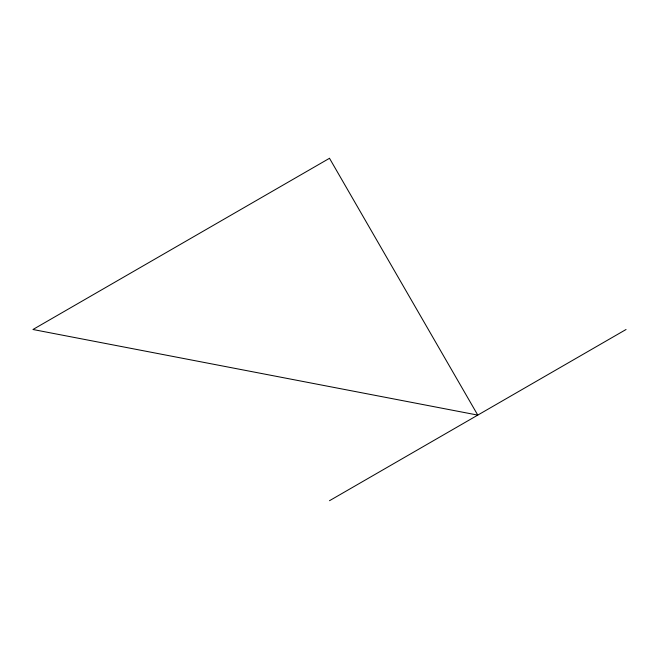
<?xml version="1.0" encoding="UTF-8"?>
<svg xmlns="http://www.w3.org/2000/svg" width="659" height="659" viewBox="0 0 659 659"><rect width="100%" height="100%" fill="white"/><g stroke="black" fill="none" stroke-linecap="round" stroke-linejoin="round"><path stroke-width="0.99" d="M329.5 500.708L626.05 329.5M329.5 158.292L32.95 329.5L477.775 415.104L329.5 158.292"/></g></svg>
